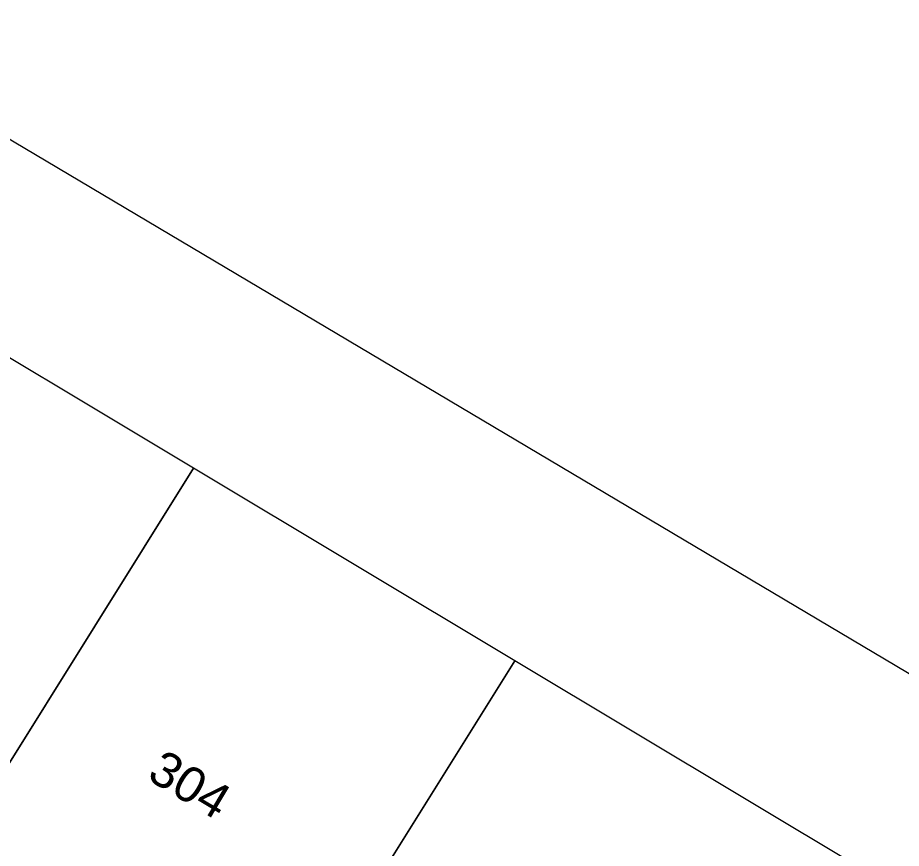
# Model space of a CAD drawing. Header units: metres. Extents: x 264965 to 265706, y 6180501 to 6181430.
# Drawn here: x 265559.9 to 265622.4, y 6181145.9 to 6181204.7 of the extents above; entities that cross this region are included whole.
import ezdxf

# ---------------------------------------------------------------- set-up
doc = ezdxf.new("R2010")
doc.units = ezdxf.units.M
doc.layers.add('_User Miscellaneous1', color=30, linetype='Continuous', lineweight=13)
doc.layers.add('Cadastre Developer_SP_NEW', color=92, linetype='Continuous', lineweight=15)
doc.styles.add('ARIAL', font='arial.ttf', dxfattribs={"height": 2})

msp = doc.modelspace()

# ---------------------------------------------------------------- linework, layer by layer
at = {"layer": '_User Miscellaneous1', "linetype": 'Continuous'}
msp.add_lwpolyline([(265552.248, 6180696.628), (265706.227, 6181106.533), (265706.227, 6181106.533), (265630.784, 6181153.647), (265223.504, 6181395.748)], dxfattribs=at)
at = {"layer": 'Cadastre Developer_SP_NEW', "transparency": 33554687, "flags": 128}
for points in [[(265572.369, 6181172.828), (265551.186, 6181185.53), (265528.928, 6181149.913), (265551.518, 6181139.462)], [(265595.098, 6181159.2), (265572.369, 6181172.828), (265551.518, 6181139.462), (265575.755, 6181128.248)]]:
    msp.add_lwpolyline(points, close=True, dxfattribs=at)
msp.add_lwpolyline([(265619.759, 6181144.413), (265595.098, 6181159.2), (265575.755, 6181128.248), (265593.324, 6181120.12, -0.034673), (265601.7, 6181115.515)], format="xyb", close=True, dxfattribs=at)

# ---------------------------------------------------------------- texts
at = {"layer": 'Cadastre Developer_SP_NEW', "transparency": 33554687, "style": 'ARIAL'}
msp.add_text('304', height=2.5, rotation=329.12694, dxfattribs=at).set_placement((265568.974, 6181150.873))

doc.saveas('drawing.dxf')
